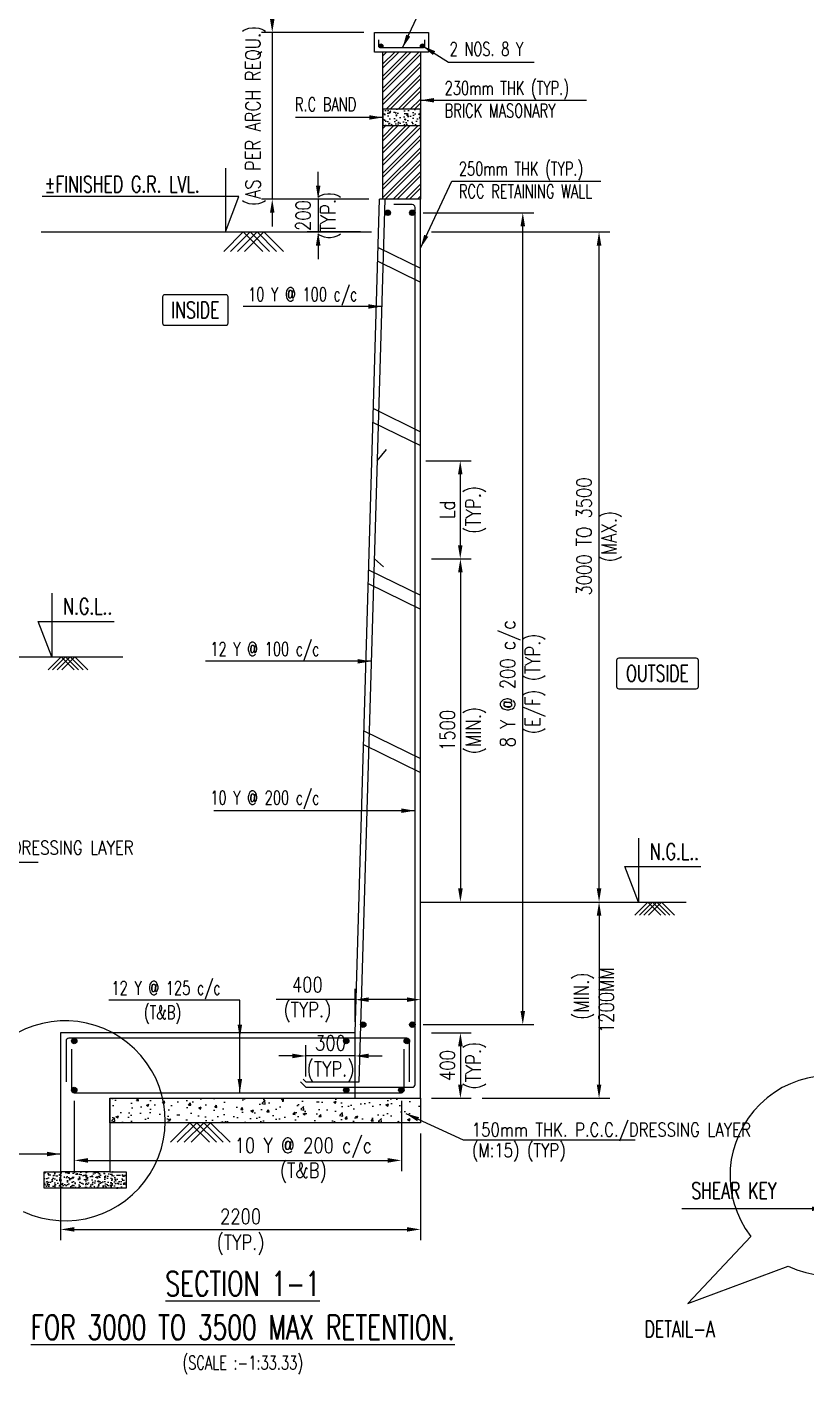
# Model space of a CAD drawing. Extents: x 455722 to 1142355, y -625363 to -272741.
# Drawn here: x 682784 to 697074, y -318420 to -293697 of the extents above; entities that cross this region are included whole.
import ezdxf
from ezdxf.enums import TextEntityAlignment as Align
from ezdxf.lldxf.tags import DXFTag

# ---------------------------------------------------------------- set-up
doc = ezdxf.new("R2010")
doc.units = 0
doc.header["$LTSCALE"] = 500
doc.header["$MEASUREMENT"] = 0
doc.layers.get('DEFPOINTS').update_dxf_attribs({"color": 4})
for name, color, linetype in [('NO. BEAM', 3, 'Continuous'), ('PCC', 7, 'Continuous'), ('S- PILE CAP', 4, 'Continuous'), ('S-COLUMN', 1, 'Continuous'), ('S-CONCRET LINE', 4, 'Continuous'), ('S-DIM-1', 5, 'Continuous'), ('S-FOOTING', 4, 'Continuous'), ('S-HATCH', 253, 'Continuous'), ('S-LEVEL SECTION', 3, 'Continuous'), ('S-PCC', 9, 'Continuous'), ('S-REINFORCEMENT', 6, 'Continuous'), ('S-RETAINING WALL', 6, 'Continuous'), ('S-TEXT', 2, 'Continuous'), ('S-TEXT-1', 4, 'Continuous'), ('S-TITIL', 6, 'Continuous'), ('TITLE', 4, 'Continuous')]:
    doc.layers.add(name, color=color, linetype=linetype)
doc.layers.add('RIDE-PROFILE', color=8, linetype='Continuous', lineweight=25)
doc.styles.add('ROMANS', font='r.shx', dxfattribs={"width": 0.8, "height": 275, "bigfont": 'bigfont.shx'})
tags = doc.linetypes.add('HIDDEN', pattern=[0.375, 0.25, -0.125]).pattern_tags.tags
tags[6:7] = [DXFTag(74, 4), DXFTag(75, 0), DXFTag(340, '0'), DXFTag(46, 1.0), DXFTag(50, 0.0), DXFTag(44, 0.0), DXFTag(45, 0.0)]
tags[4:5] = [DXFTag(74, 4), DXFTag(75, 0), DXFTag(340, '0'), DXFTag(46, 1.0), DXFTag(50, 0.0), DXFTag(44, 0.0), DXFTag(45, 0.0)]
doc.dimstyles.new('dim100', dxfattribs={"dimtxt": 250, "dimasz": 250, "dimexe": 200, "dimexo": 200, "dimgap": 100, "dimtad": 1, "dimdec": 0, "dimzin": 0, "dimdsep": 46, "dimtxsty": 'ROMANS', "dimcen": 0, "dimclrd": 5, "dimclre": 5, "dimclrt": 4, "dimadec": 0, "dimazin": 0, "dimtfac": 1, "dimtdec": 0, "dimtix": 1, "dimtofl": 0, "dimtmove": 2, "dimatfit": 3, "dimfxl": 0, "dimtolj": 1, "dimtzin": 0, "dimlwd": -1, "dimlwe": -1, "dimarcsym": 0})
doc.dimstyles.new('dim33.33', dxfattribs={"dimtxt": 250, "dimasz": 250, "dimexe": 200, "dimexo": 200, "dimgap": 100, "dimtad": 1, "dimdec": 0, "dimlfac": 0.333331, "dimzin": 0, "dimdsep": 46, "dimtxsty": 'ROMANS', "dimcen": 0, "dimclrd": 5, "dimclre": 5, "dimclrt": 4, "dimadec": 0, "dimazin": 0, "dimtfac": 1, "dimtdec": 0, "dimtix": 1, "dimtofl": 0, "dimtmove": 2, "dimatfit": 3, "dimfxl": 0, "dimtolj": 1, "dimtzin": 0, "dimlwd": -1, "dimlwe": -1, "dimarcsym": 0})

# ---------------------------------------------------------------- blocks, each defined once
blk = doc.blocks.new('*D266')
at = {"layer": 'DEFPOINTS', "color": 0, "transparency": 16777216}
for p in [(689852, -297108, 0), (691878, -297108), (689852, -312008, 0)]:
    blk.add_point(p, dxfattribs=at)
at = {"layer": 'S-DIM-1', "color": 5, "transparency": 16777216}
for p, q in [((690052, -297108), (692078, -297108)), ((690052, -312008), (692078, -312008))]:
    blk.add_line(p, q, dxfattribs=at)
at = {"layer": 'S-DIM-1', "color": 5, "lineweight": -3, "transparency": 16777216}
blk.add_line((691878, -311758), (691878, -297358), dxfattribs=at)
at = {"layer": 'S-DIM-1', "color": 5, "transparency": 16777216}
for points in [[(691836, -297358), (691920, -297358), (691878, -297108)], [(691836, -311758), (691920, -311758), (691878, -312008)]]:
    blk.add_solid(points, dxfattribs=at)
at = {"layer": 'S-DIM-1', "color": 4, "transparency": 16777216, "insert": (691878, -305752), "char_height": 275, "attachment_point": 5, "rotation": 90, "style": 'ROMANS'}
blk.add_mtext('\\A1;8 Y @ 200 c/c\\P(E/F) (TYP.)', dxfattribs=at)
blk = doc.blocks.new('*D267')
at = {"layer": 'DEFPOINTS', "color": 0, "transparency": 16777216}
for p in [(690002, -312158), (690002, -313358), (690734, -313358)]:
    blk.add_point(p, dxfattribs=at)
at = {"layer": 'S-DIM-1', "color": 5, "transparency": 16777216}
for p, q in [((690202, -312158), (690934, -312158)), ((690202, -313358), (690934, -313358))]:
    blk.add_line(p, q, dxfattribs=at)
at = {"layer": 'S-DIM-1', "color": 5, "lineweight": -3, "transparency": 16777216}
blk.add_line((690734, -312408), (690734, -313108), dxfattribs=at)
at = {"layer": 'S-DIM-1', "color": 5, "transparency": 16777216}
for points in [[(690692, -312408), (690776, -312408), (690734, -312158)], [(690692, -313108), (690776, -313108), (690734, -313358)]]:
    blk.add_solid(points, dxfattribs=at)
at = {"layer": 'S-DIM-1', "color": 4, "transparency": 16777216, "char_height": 275, "rotation": 90, "style": 'ROMANS'}
for s, insert, attachment_point in [('\\A1;400', (690634, -312758), 8), ('\\A1;(TYP.)', (690834, -312758), 2)]:
    blk.add_mtext(s, dxfattribs=dict(at, insert=insert, attachment_point=attachment_point))
blk = doc.blocks.new('*D268')
at = {"layer": 'DEFPOINTS', "color": 0, "transparency": 16777216}
for p in [(683652, -313208, -19), (689652, -313208, -19), (689652, -314499)]:
    blk.add_point(p, dxfattribs=at)
at = {"layer": 'S-DIM-1', "color": 5, "transparency": 16777216}
for p, q in [((683652, -313408), (683652, -314699)), ((689652, -313408), (689652, -314699)), ((683902, -314499), (689402, -314499))]:
    blk.add_line(p, q, dxfattribs=at)
for points in [[(683902, -314457), (683902, -314541), (683652, -314499)], [(689402, -314457), (689402, -314541), (689652, -314499)]]:
    blk.add_solid(points, dxfattribs=at)
at = {"layer": 'S-DIM-1', "color": 4, "transparency": 16777216, "insert": (687852, -314499), "char_height": 275, "attachment_point": 5, "style": 'ROMANS'}
blk.add_mtext('\\A1;10 Y @ 200 c/c\\P(T&B)', dxfattribs=at)
blk = doc.blocks.new('*D269')
at = {"layer": 'DEFPOINTS', "color": 0, "transparency": 16777216}
for p in [(683402, -313808, -19), (690002, -313808, -19), (690002, -315766)]:
    blk.add_point(p, dxfattribs=at)
at = {"layer": 'S-DIM-1', "color": 5, "transparency": 16777216}
for p, q in [((683402, -314008), (683402, -315966)), ((690002, -314008), (690002, -315966)), ((683652, -315766), (689752, -315766))]:
    blk.add_line(p, q, dxfattribs=at)
for points in [[(683652, -315724), (683652, -315807), (683402, -315766)], [(689752, -315724), (689752, -315807), (690002, -315766)]]:
    blk.add_solid(points, dxfattribs=at)
at = {"layer": 'S-DIM-1', "color": 4, "transparency": 16777216, "char_height": 275, "style": 'ROMANS'}
for s, insert, attachment_point in [('\\A1;2200', (686702, -315666), 8), ('\\A1;(TYP.)', (686702, -315866), 2)]:
    blk.add_mtext(s, dxfattribs=dict(at, insert=insert, attachment_point=attachment_point))
blk = doc.blocks.new('*D270')
at = {"layer": 'DEFPOINTS', "color": 0, "transparency": 16777216}
for p in [(690002, -297458, 0), (693277, -297458), (691781, -309758, 0)]:
    blk.add_point(p, dxfattribs=at)
at = {"layer": 'S-DIM-1', "color": 5, "transparency": 16777216}
for p, q in [((690202, -297458), (693477, -297458)), ((691981, -309758), (693477, -309758))]:
    blk.add_line(p, q, dxfattribs=at)
at = {"layer": 'S-DIM-1', "color": 5, "lineweight": -3, "transparency": 16777216}
blk.add_line((693277, -309508), (693277, -297708), dxfattribs=at)
at = {"layer": 'S-DIM-1', "color": 5, "transparency": 16777216}
for points in [[(693235, -297708), (693319, -297708), (693277, -297458)], [(693235, -309508), (693319, -309508), (693277, -309758)]]:
    blk.add_solid(points, dxfattribs=at)
at = {"layer": 'S-DIM-1', "color": 4, "transparency": 16777216, "insert": (693277, -303048), "char_height": 275, "attachment_point": 5, "rotation": 90, "style": 'ROMANS'}
blk.add_mtext('\\A1;{3000 TO 3500\\P(MAX.)}', dxfattribs=at)
blk = doc.blocks.new('*D271')
at = {"layer": 'DEFPOINTS', "color": 0, "transparency": 16777216}
for p in [(689252, -296858, -1), (688125, -297458), (689102, -297458, -1)]:
    blk.add_point(p, dxfattribs=at)
at = {"layer": 'S-DIM-1', "color": 5, "lineweight": -3, "transparency": 16777216}
for p, q in [((688125, -296608), (688125, -296358)), ((688125, -296858), (688125, -297458)), ((688125, -297708), (688125, -297958))]:
    blk.add_line(p, q, dxfattribs=at)
at = {"layer": 'S-DIM-1', "color": 5, "transparency": 16777216}
for p, q in [((689052, -296858), (687925, -296858)), ((688902, -297458), (687925, -297458))]:
    blk.add_line(p, q, dxfattribs=at)
for points in [[(688084, -296608), (688167, -296608), (688125, -296858)], [(688084, -297708), (688167, -297708), (688125, -297458)]]:
    blk.add_solid(points, dxfattribs=at)
at = {"layer": 'S-DIM-1', "color": 4, "transparency": 16777216, "insert": (688125, -297158), "char_height": 275, "attachment_point": 5, "rotation": 90, "style": 'ROMANS'}
blk.add_mtext('\\A1;200\\P(TYP.)', dxfattribs=at)
blk = doc.blocks.new('*D272')
at = {"layer": 'DEFPOINTS', "color": 0, "transparency": 16777216}
for p in [(689162, -293798), (687283, -296858), (689192, -296858)]:
    blk.add_point(p, dxfattribs=at)
at = {"layer": 'S-DIM-1', "color": 5, "lineweight": -3, "transparency": 16777216}
for p, q in [((687283, -293548), (687283, -293298)), ((687283, -293798), (687283, -296858)), ((687283, -297108), (687283, -297358))]:
    blk.add_line(p, q, dxfattribs=at)
at = {"layer": 'S-DIM-1', "color": 5, "transparency": 16777216}
for p, q in [((688962, -293798), (687083, -293798)), ((688992, -296858), (687083, -296858))]:
    blk.add_line(p, q, dxfattribs=at)
for points in [[(687241, -293548), (687325, -293548), (687283, -293798)], [(687241, -297108), (687325, -297108), (687283, -296858)]]:
    blk.add_solid(points, dxfattribs=at)
at = {"layer": 'S-DIM-1', "color": 4, "transparency": 16777216, "insert": (686973, -295328), "char_height": 275, "attachment_point": 5, "rotation": 90, "style": 'ROMANS'}
blk.add_mtext('\\A1;(AS PER ARCH REQU.)', dxfattribs=at)
blk = doc.blocks.new('*D273')
at = {"layer": 'DEFPOINTS', "color": 0, "transparency": 16777216}
for p in [(689902, -301658), (690002, -303458), (690731, -303458)]:
    blk.add_point(p, dxfattribs=at)
at = {"layer": 'S-DIM-1', "color": 5, "transparency": 16777216}
for p, q in [((690102, -301658), (690931, -301658)), ((690202, -303458), (690931, -303458))]:
    blk.add_line(p, q, dxfattribs=at)
at = {"layer": 'S-DIM-1', "color": 5, "lineweight": -3, "transparency": 16777216}
blk.add_line((690731, -301908), (690731, -303208), dxfattribs=at)
at = {"layer": 'S-DIM-1', "color": 5, "transparency": 16777216}
for points in [[(690690, -301908), (690773, -301908), (690731, -301658)], [(690690, -303208), (690773, -303208), (690731, -303458)]]:
    blk.add_solid(points, dxfattribs=at)
at = {"layer": 'S-DIM-1', "color": 4, "transparency": 16777216, "char_height": 275, "rotation": 90, "style": 'ROMANS'}
for s, insert, attachment_point in [('\\A1;(TYP.)', (690831, -302558), 2), ('\\A1;Ld', (690631, -302558), 8)]:
    blk.add_mtext(s, dxfattribs=dict(at, insert=insert, attachment_point=attachment_point))
blk = doc.blocks.new('*D274')
at = {"layer": 'DEFPOINTS', "color": 0, "transparency": 16777216}
for p in [(690002, -303458, 0), (690002, -309758), (690734, -309758)]:
    blk.add_point(p, dxfattribs=at)
at = {"layer": 'S-DIM-1', "color": 5, "transparency": 16777216}
for p, q in [((690202, -303458), (690934, -303458)), ((690202, -309758), (690934, -309758))]:
    blk.add_line(p, q, dxfattribs=at)
at = {"layer": 'S-DIM-1', "color": 5, "lineweight": -3, "transparency": 16777216}
blk.add_line((690734, -303708), (690734, -309508), dxfattribs=at)
at = {"layer": 'S-DIM-1', "color": 5, "transparency": 16777216}
for points in [[(690692, -303708), (690776, -303708), (690734, -303458)], [(690692, -309508), (690776, -309508), (690734, -309758)]]:
    blk.add_solid(points, dxfattribs=at)
at = {"layer": 'S-DIM-1', "color": 4, "transparency": 16777216, "char_height": 275, "rotation": 90, "style": 'ROMANS'}
for s, insert, attachment_point in [('\\A1;{1500', (690634, -306608), 8), ('\\A1;(MIN.)}', (690834, -306608), 2)]:
    blk.add_mtext(s, dxfattribs=dict(at, insert=insert, attachment_point=attachment_point))
blk = doc.blocks.new('*D275')
at = {"layer": 'DEFPOINTS', "color": 0, "transparency": 16777216}
for p in [(692438, -309758), (690934, -313358, 0), (693277, -313358)]:
    blk.add_point(p, dxfattribs=at)
at = {"layer": 'S-DIM-1', "color": 5, "transparency": 16777216}
for p, q in [((692638, -309758), (693477, -309758)), ((691134, -313358), (693477, -313358))]:
    blk.add_line(p, q, dxfattribs=at)
at = {"layer": 'S-DIM-1', "color": 5, "lineweight": -3, "transparency": 16777216}
blk.add_line((693277, -310008), (693277, -313108), dxfattribs=at)
at = {"layer": 'S-DIM-1', "color": 5, "transparency": 16777216}
for points in [[(693235, -310008), (693319, -310008), (693277, -309758)], [(693235, -313108), (693319, -313108), (693277, -313358)]]:
    blk.add_solid(points, dxfattribs=at)
at = {"layer": 'S-DIM-1', "color": 4, "transparency": 16777216, "insert": (693182, -311558), "char_height": 275, "attachment_point": 5, "rotation": 90, "style": 'ROMANS'}
blk.add_mtext('\\A1; (MIN.)\\P1200MM ', dxfattribs=at)
blk = doc.blocks.new('*D363')
at = {"layer": 'DEFPOINTS', "color": 0, "transparency": 16777216}
for p in [(688802, -311549), (688802, -312158), (690002, -312084)]:
    blk.add_point(p, dxfattribs=at)
at = {"layer": 'S-DIM-1', "color": 5, "transparency": 16777216}
for p, q in [((688802, -311958), (688802, -311349)), ((690002, -311884), (690002, -311349))]:
    blk.add_line(p, q, dxfattribs=at)
at = {"layer": 'S-DIM-1', "color": 5, "lineweight": -3, "transparency": 16777216}
for p, q in [((688802, -311549), (687355, -311549)), ((689752, -311549), (689052, -311549))]:
    blk.add_line(p, q, dxfattribs=at)
at = {"layer": 'S-DIM-1', "color": 5, "transparency": 16777216}
for points in [[(689052, -311507), (689052, -311590), (688802, -311549)], [(689752, -311507), (689752, -311590), (690002, -311549)]]:
    blk.add_solid(points, dxfattribs=at)
at = {"layer": 'S-DIM-1', "color": 4, "transparency": 16777216, "insert": (687927, -311549), "char_height": 275, "attachment_point": 5, "style": 'ROMANS'}
blk.add_mtext('\\A1;400\\P(TYP.)', dxfattribs=at)
blk = doc.blocks.new('*D365')
at = {"layer": 'DEFPOINTS', "color": 0, "transparency": 16777216}
for p in [(687902, -312582), (687902, -313158), (688802, -313031)]:
    blk.add_point(p, dxfattribs=at)
at = {"layer": 'S-DIM-1', "color": 5, "transparency": 16777216}
for p, q in [((687902, -312958), (687902, -312382)), ((688802, -312831), (688802, -312382))]:
    blk.add_line(p, q, dxfattribs=at)
at = {"layer": 'S-DIM-1', "color": 5, "lineweight": -3, "transparency": 16777216}
for p, q in [((687652, -312582), (687402, -312582)), ((688802, -312582), (687902, -312582)), ((689052, -312582), (689302, -312582))]:
    blk.add_line(p, q, dxfattribs=at)
at = {"layer": 'S-DIM-1', "color": 5, "transparency": 16777216}
for points in [[(687652, -312540), (687652, -312624), (687902, -312582)], [(689052, -312540), (689052, -312624), (688802, -312582)]]:
    blk.add_solid(points, dxfattribs=at)
at = {"layer": 'S-DIM-1', "color": 4, "transparency": 16777216, "char_height": 275, "style": 'ROMANS'}
for s, insert, attachment_point in [('\\A1;300', (688352, -312482), 8), ('\\A1;(TYP.)', (688352, -312682), 2)]:
    blk.add_mtext(s, dxfattribs=dict(at, insert=insert, attachment_point=attachment_point))

msp = doc.modelspace()

# ---------------------------------------------------------------- hatches: boundary and pattern name
at = {"layer": 'PCC'}
h = msp.add_hatch(dxfattribs=at)
h.set_pattern_fill('AR-CONC', color=8, scale=22.5, angle=180, style=0)
h.set_pattern_definition([(130, (1008486.01, -394665.21), (-161.38354, -14.11923), [16.875, -185.625]), (185, (1008486.01, -394665.21), (31.21905, 169.24323), [13.5, -148.5]), (79.5486, (1008472.56, -394666.39), (-130.16461, 155.1239), [14.34154, -157.756975]), (133.8158, (1008486, -394620.2), (-240.12924, -37.24178), [25.3125, -278.4375]), (83.3644, (1008466, -394623.31), (-210.29911, 219.17652), [21.51231, -236.63542]), (188.8158, (1008486, -394620.2), (-210.29894, 219.17669), [20.25, -222.75]), (159, (1008463.51, -394631.46), (-134.304087, -90.58925), [16.875, -185.625]), (214, (1008463.51, -394631.46), (-54.74595, 163.15876), [13.5, -148.5]), (108.5486, (1008452.32, -394639.01), (-189.05009, 72.56936), [14.34154, -157.756975]), (142.5, (1008486.01, -394665.21), (-2.735967, 74.901117), [0, -146.7, 0, -150.75, 0, -149.0625]), (172.5, (1008486.01, -394665.21), (-59.190646, 88.742635), [0, -85.95, 0, -143.325, 0, -56.8125]), (212.5, (1008536.184, -394665.21), (-120.110048, -5.074846), [0, -56.25, 0, -175.5, 0, -232.875]), (222.5, (1008558.68, -394665.21), (-131.216888, 22.52362), [0, -73.125, 0, -116.55, 0, -165.375])])
h.paths.add_polyline_path([(684301.522, -314707.68), (684601.522, -314707.68), (684601.522, -315007.68), (683401.522, -315007.68), (683101.522, -315007.68), (683101.522, -314707.68), (683401.522, -314707.68)])
at = {"layer": 'S-HATCH'}
h = msp.add_hatch(dxfattribs=at)
h.set_pattern_fill('ANSI32', color=256, scale=420, style=0)
h.set_pattern_definition([(45, (-8001885.77, 103945.94), (-111.369318, 111.369318), []), (45, (-8001811.52, 103945.94), (-111.369318, 111.369318), [])])
h.paths.add_polyline_path([(689311.522, -295207.68), (690001.522, -295207.68), (690001.522, -294157.68), (689311.522, -294157.68)])
h.paths.add_polyline_path([(690001.522, -295507.68), (689311.522, -295507.68), (689311.522, -296857.68), (690001.522, -296857.68)])
at = {"layer": 'S-PCC', "linetype": 'ByBlock'}
h = msp.add_hatch(dxfattribs=at)
h.set_pattern_fill('AR-CONC,_O', color=256, scale=30)
h.set_pattern_definition([(50, (-17634089.94, 1114632.25), (215.1780548, -18.8256405), [22.5, -247.5]), (355, (-17634089.94, 1114632.25), (-41.6254, 225.65764), [18, -198]), (100.4514445, (-17634072, 1114630.68), (173.552654, 206.8319973), [19.1220576, -210.3426336]), (46.1842, (-17634089.94, 1114692.25), (320.1723992, -49.6557842), [33.75, -371.25]), (96.6356355, (-17634063.26, 1114688.1), (280.3985837, 292.23558), [28.6831026, -315.514128]), (351.184164, (-17634089.94, 1114692.25), (280.3985835, 292.23558), [27, -297.0000003]), (21, (-17634059.94, 1114677.25), (179.0721156, -120.7856672), [22.5, -247.5]), (326, (-17634059.94, 1114677.25), (72.9945996, 217.5450135), [18, -198]), (71.4514447, (-17634045.01, 1114667.19), (252.066713, 96.7593458), [19.122057, -210.3426336]), (37.5, (-17634089.94, 1114632.25), (3.6479566, 99.86815615), [0, -195.6, 0, -201, 0, -198.75]), (7.5, (-17634089.94, 1114632.25), (78.92086123, 118.32351356), [0, -114.6, 0, -191.1, 0, -75.75]), (327.5, (-17634156.84, 1114632.25), (160.14673085, -6.76646152), [0, -75, 0, -234, 0, -310.5]), (317.5, (-17634186.84, 1114632.25), (174.9558508, 30.0314947), [0, -97.5, 0, -155.4, 0, -220.5])])
h.paths.add_polyline_path([(690001.522, -295207.68), (689311.522, -295207.68), (689311.522, -295507.68), (690001.522, -295507.68)])
h = msp.add_hatch(dxfattribs=at)
h.set_pattern_fill('AR-CONC,_O', color=256, scale=66.666667)
h.set_pattern_definition([(50, (-16412205.9, 97969.54), (478.173455, -41.834757), [50, -550]), (355, (-16412205.9, 97969.54), (-92.500889, 501.461422), [40, -440]), (100.4514445, (-16412166.06, 97966.05), (385.672564, 459.626661), [42.493461, -467.428075]), (46.1842, (-16412205.9, 98102.9), (711.49422, -110.346187), [75, -825]), (96.6356355, (-16412146.6, 98093.7), (623.107964, 649.4124), [63.740228, -701.142507]), (351.184164, (-16412205.9, 98102.9), (623.107963, 649.4124), [60, -660]), (21, (-16412139.24, 98069.54), (397.938035, -268.412594), [50, -550]), (326, (-16412139.24, 98069.54), (162.210221, 483.433363), [40, -440]), (71.4514447, (-16412106.1, 98047.17), (560.148251, 215.020769), [42.49346, -467.428075]), (37.5, (-16412205.9, 97969.54), (8.1065702, 221.9292359), [0, -434.6666667, 0, -446.6666667, 0, -441.6666667]), (7.5, (-16412205.9, 97969.54), (175.3796916, 262.9411413), [0, -254.6666667, 0, -424.6666667, 0, -168.3333333]), (327.5, (-16412354.57, 97969.54), (355.8816241, -15.0365812), [0, -166.6666667, 0, -520, 0, -690]), (317.5, (-16412421.24, 97969.54), (388.7907796, 66.736655), [0, -216.6666667, 0, -345.3333333, 0, -490])])
h.paths.add_polyline_path([(684301.522, -313807.68), (684301.522, -313357.68), (690001.522, -313357.68), (690001.522, -313807.68)])

# ---------------------------------------------------------------- linework, layer by layer
at = {"color": 1}
for p, q in [((679057.088, -305257.68, -8.324), (684542.372, -305257.68, -8.324)), ((690001.522, -309757.68, -8.324), (694875.1, -309757.68, -8.324))]:
    msp.add_line(p, q, dxfattribs=at)
at = {"layer": 'NO. BEAM', "color": 7}
for points, elevation in [([(686432.94, -298612.742), (685312.94, -298612.742, 0.414213562), (685272.94, -298652.742), (685272.94, -299132.742, 0.414213562), (685312.94, -299172.742), (686432.94, -299172.742, 0.414213562), (686472.94, -299132.742), (686472.94, -298652.742, 0.414213562)], -8.324), ([(695059.728, -305281.875), (693639.728, -305281.875, 0.414213562), (693599.728, -305321.875), (693599.728, -305801.875, 0.414213562), (693639.728, -305841.875), (695059.728, -305841.875, 0.414213562), (695099.728, -305801.875), (695099.728, -305321.875, 0.414213562)], 20.933)]:
    msp.add_lwpolyline(points, format="xyb", close=True, dxfattribs=dict(at, elevation=elevation))
at = {"layer": 'PCC', "color": 8, "elevation": -8.324}
msp.add_lwpolyline([(684301.522, -314707.68), (684601.522, -314707.68), (684601.522, -315007.68), (683401.522, -315007.68), (683101.522, -315007.68), (683101.522, -314707.68), (683401.522, -314707.68)], dxfattribs=at)
at = {"layer": 'RIDE-PROFILE', "color": 2, "linetype": 'HIDDEN', "ltscale": 1000}
for p, q in [((689225.427, -297744.899, -9.124), (690001.522, -298125.023, -9.124)), ((689218.036, -297996.178, -9.124), (690001.522, -298379.922, -9.124)), ((689138.445, -300702.296, -9.124), (690001.522, -301125.023, -9.124)), ((689131.054, -300953.575, -9.124), (690001.522, -301379.922, -9.124)), ((689051.462, -303659.692, -9.124), (690001.522, -304125.023, -9.124)), ((689044.072, -303910.972, -9.124), (690001.522, -304379.922, -9.124)), ((688964.48, -306617.089, -11.524), (690001.522, -307125.023, -11.524)), ((688957.089, -306868.369, -11.524), (690001.522, -307379.922, -11.524))]:
    msp.add_line(p, q, dxfattribs=at)
at = {"layer": 'S- PILE CAP', "color": 8, "linetype": 'HIDDEN', "ltscale": 1500}
msp.add_line((688801.522, -313357.68, -8.324), (688801.522, -312157.68, -8.324), dxfattribs=at)
at = {"layer": 'S-COLUMN', "color": 4, "elevation": -8.324}
for points in [[(689311.522, -296857.68), (689311.522, -294157.68)], [(690001.522, -294157.68), (690001.522, -296857.68)]]:
    msp.add_lwpolyline(points, dxfattribs=at)
at = {"layer": 'S-CONCRET LINE', "elevation": -8.324}
msp.add_lwpolyline([(689161.522, -294157.68), (689161.522, -293797.68), (690151.522, -293797.68), (690151.522, -294157.68)], close=True, dxfattribs=at)
at = {"layer": 'S-FOOTING'}
for p, q in [((683401.522, -313357.68, -8.324), (683401.522, -314707.68, -8.324)), ((684301.522, -313357.68, -8.324), (684301.522, -314707.68, -8.324)), ((684301.522, -314707.68, -8.324), (683401.522, -314707.68, -8.324))]:
    msp.add_line(p, q, dxfattribs=at)
at = {"layer": 'S-FOOTING', "elevation": -8.324}
for points in [[(688801.522, -312157.68), (683401.522, -312157.68), (683401.522, -313357.68)], [(684301.522, -313357.68), (690001.522, -313357.68)]]:
    msp.add_lwpolyline(points, dxfattribs=at)
at = {"layer": 'S-LEVEL SECTION'}
msp.add_line((683042.349, -297457.68, -8.324), (689101.522, -297457.68, -8.324), dxfattribs=at)
at = {"layer": 'S-LEVEL SECTION', "elevation": -8.324}
for points in [[(686422.869, -296287.28), (686422.869, -297457.68), (686672.869, -296807.68), (683062.24, -296807.68)], [(683240.368, -304087.28), (683240.368, -305257.68), (682990.368, -304607.68), (684384.099, -304607.68)], [(694001.951, -308587.28), (694001.951, -309757.68), (693751.951, -309107.68), (695145.682, -309107.68)]]:
    msp.add_lwpolyline(points, dxfattribs=at)
at = {"layer": 'S-PCC', "elevation": -8.324}
for points in [[(690001.522, -295207.68), (689311.522, -295207.68), (689311.522, -295507.68), (690001.522, -295507.68)], [(684301.522, -313807.68), (684301.522, -313357.68), (690001.522, -313357.68), (690001.522, -313807.68)]]:
    msp.add_lwpolyline(points, close=True, dxfattribs=at)
for points in [[(686392.596, -297815.652), (686750.569, -297457.68), (687108.542, -297815.652)], [(686519.159, -297815.652), (686877.132, -297457.68), (687235.105, -297815.652)], [(686645.721, -297815.652), (687003.694, -297457.68), (687361.667, -297815.652)], [(686772.284, -297815.652), (687130.257, -297457.68), (687488.23, -297815.652)], [(683647.877, -305496.328), (683409.228, -305257.68), (683170.58, -305496.328)], [(683732.252, -305496.328), (683493.603, -305257.68), (683254.955, -305496.328)], [(683816.627, -305496.328), (683577.978, -305257.68), (683339.33, -305496.328)], [(683901.002, -305496.328), (683662.353, -305257.68), (683423.705, -305496.328)], [(694409.459, -309996.328), (694170.811, -309757.68), (693932.162, -309996.328)], [(694493.834, -309996.328), (694255.186, -309757.68), (694016.537, -309996.328)], [(694578.209, -309996.328), (694339.561, -309757.68), (694100.912, -309996.328)], [(694662.584, -309996.328), (694423.936, -309757.68), (694185.287, -309996.328)], [(686131.232, -314165.652), (685773.26, -313807.68), (685415.287, -314165.652)], [(686257.795, -314165.652), (685899.822, -313807.68), (685541.849, -314165.652)], [(686384.357, -314165.652), (686026.385, -313807.68), (685668.412, -314165.652)], [(686510.92, -314165.652), (686152.947, -313807.68), (685794.974, -314165.652)]]:
    msp.add_lwpolyline(points, dxfattribs=at)
at = {"layer": 'S-REINFORCEMENT', "color": 5, "elevation": -8.324}
msp.add_lwpolyline([(690076.522, -293932.68), (690076.522, -294045.18, -0.414213562), (690039.022, -294082.68), (689274.022, -294082.68, -0.414213562), (689236.522, -294045.18), (689236.522, -293932.68)], format="xyb", dxfattribs=at)
at = {"layer": 'S-REINFORCEMENT', "color": 5, "const_width": 37.5, "elevation": -8.324}
for points in [[(689255.272, -294045.18, 1), (689292.772, -294045.18, 1)], [(690057.772, -294045.18, -1), (690020.272, -294045.18, -1)]]:
    msp.add_lwpolyline(points, format="xyb", close=True, dxfattribs=at)
at = {"layer": 'S-REINFORCEMENT', "color": 5, "ltscale": 10, "elevation": -8.324}
for points in [[(688875.094, -313057.68), (689351.478, -296860.62)], [(689210.388, -301657.68), (689379.705, -301451.148)], [(689157.447, -303457.68), (689323.536, -303602.945)], [(687851.522, -313007.68), (687901.522, -313057.68), (688875.094, -313057.68)]]:
    msp.add_lwpolyline(points, dxfattribs=at)
for points in [[(687801.522, -313057.68), (687901.522, -313157.68), (689851.522, -313157.68, 0.414213562), (689901.522, -313107.68), (689901.522, -297007.68, 0.414213562), (689851.522, -296957.68), (689511.522, -296957.68)], [(689801.522, -313057.68), (689801.522, -312307.68, 0.414213562), (689751.522, -312257.68), (683551.522, -312257.68, 0.414213562), (683501.522, -312307.68), (683501.522, -313057.68)], [(683601.522, -312457.68), (683601.522, -313207.68, 0.414213562), (683651.521, -313257.68), (689651.522, -313257.68, 0.414213562), (689701.522, -313207.68), (689701.522, -312457.68)]]:
    msp.add_lwpolyline(points, format="xyb", dxfattribs=at)
at = {"layer": 'S-REINFORCEMENT', "color": 5, "ltscale": 10, "const_width": 50, "elevation": -8.324}
for points in [[(689376.522, -297107.68, 1), (689426.522, -297107.68, 1)], [(689826.522, -297107.68, 1), (689876.522, -297107.68, 1)], [(688926.522, -312007.678, 1), (688976.522, -312007.678, 1)], [(689826.522, -312007.678, 1), (689876.522, -312007.678, 1)], [(683676.521, -312307.68, 1), (683626.521, -312307.68, 1)], [(688664.672, -312307.68, 1), (688614.672, -312307.68, 1)], [(689726.522, -312307.68, -1), (689776.522, -312307.68, -1)], [(683676.521, -313207.68, -1), (683626.521, -313207.68, -1)], [(688664.672, -313207.68, -1), (688614.672, -313207.68, -1)], [(689676.522, -313207.68, -1), (689626.522, -313207.68, -1)]]:
    msp.add_lwpolyline(points, format="xyb", close=True, dxfattribs=at)
at = {"layer": 'S-REINFORCEMENT', "color": 5}
for centre in [(689274.022, -294045.18, -8.324), (690039.022, -294045.18, -8.324)]:
    msp.add_circle(centre, 37.5, dxfattribs=at)
at = {"layer": 'S-REINFORCEMENT', "color": 5, "ltscale": 10}
for centre in [(689401.522, -297107.68, -8.324), (689851.522, -297107.68, -8.324), (688951.522, -312007.678, -8.324), (689851.522, -312007.678, -8.324), (683651.521, -312307.68, -8.324), (688639.672, -312307.68, -8.324), (689751.522, -312307.68, -8.324), (683651.521, -313207.68, -8.324), (688639.672, -313207.68, -8.324), (689651.522, -313207.68, -8.324)]:
    msp.add_circle(centre, 50, dxfattribs=at)
at = {"layer": 'S-RETAINING WALL', "color": 4}
msp.add_line((690001.522, -296857.68, -8.324), (689251.522, -296857.68, -8.324), dxfattribs=at)
at = {"layer": 'S-RETAINING WALL', "color": 4, "elevation": -8.324}
for points in [[(688801.522, -312157.68), (689251.522, -296857.68)], [(690001.522, -313357.68), (690001.522, -296857.68)]]:
    msp.add_lwpolyline(points, dxfattribs=at)
at = {"layer": 'S-TEXT', "color": 2, "ltscale": 11, "elevation": -8.324}
msp.add_lwpolyline([(696058.163, -315893.306), (694907.509, -317122.813), (696745.931, -316443.242)], dxfattribs=at)
at = {"layer": 'S-TEXT', "color": 2, "ltscale": 11}
for centre in [(683483.673, -313772.124, -8.324), (697514.639, -314776.828, -8.324)]:
    msp.add_arc(centre, 1835.17, 245.2363728, 217.472373, dxfattribs=at)

# ---------------------------------------------------------------- texts
at = {"layer": 'S-LEVEL SECTION', "style": 'ROMANS', "width": 0.7}
for s, p in [('%%PFINISHED G.R. LVL.', (683109.003, -296582.68, -8.324)), ('N.G.L..', (683449.835, -304330.126, 20.933)), ('N.G.L..', (694211.417, -308830.126, 20.933))]:
    msp.add_text(s, height=300, dxfattribs=at).set_placement(p, align=Align.MIDDLE_LEFT)
at = {"layer": 'S-TEXT', "color": 2, "ltscale": 11, "style": 'ROMANS', "width": 0.7}
msp.add_text('DETAIL-A', height=300, dxfattribs=at).set_placement((694757.137, -317746.216, -110.28), align=Align.CENTER)
at = {"layer": 'S-TEXT', "style": 'ROMANS', "width": 0.7}
msp.add_text('(SCALE :-1:33.33)', height=250, dxfattribs=at).set_placement((686741.266, -318212.081, 11.093), align=Align.MIDDLE_CENTER)
at = {"layer": 'S-TEXT-1', "style": 'ROMANS'}
for s, width, p in [('2 NOS. 8 Y', 0.7, (690536.856, -294102.809, -8.324)), ('230mm THK (TYP.)', 0.7, (690444.856, -294817.178, -8.324)), ('R.C BAND', 0.7, (687699.294, -295117.68, -8.324)), ('BRICK MASONARY', 0.7, (690444.856, -295231.463, -8.324)), ('250mm THK (TYP.)', 0.7, (690704.823, -296299.446, -8.324)), ('RCC RETAINING WALL', 0.7, (690704.823, -296713.731, -8.324)), ('10 Y @ 100 c/c', 0.7, (686839.562, -298601.998, -8.324)), ('12 Y @ 100 c/c', 0.7, (686146.299, -305113.214, -8.324)), ('10 Y @ 200 c/c', 0.7, (686146.299, -307843.787, -8.324)), ('150mm THK. P.C.C./DRESSING LAYER', 0.8, (679623.003, -308758.112, 181.263)), ('12 Y @ 125 c/c', 0.7, (684333.371, -311333.49, -8.324)), ('(T&B)', 0.7, (684928.53, -311783.49, -8.324)), ('150mm THK. P.C.C./DRESSING LAYER', 0.8, (690943.194, -313936.394, 181.263)), ('(M:15) (TYP)', 0.8, (690943.194, -314312.966, 181.263))]:
    msp.add_text(s, height=250, dxfattribs=dict(at, width=width)).set_placement(p, align=Align.MIDDLE_LEFT)
at = {"layer": 'S-TEXT-1', "style": 'ROMANS', "width": 0.7}
msp.add_text('SHEAR KEY', height=300, dxfattribs=at).set_placement((695752.792, -315204.461, -224.303), align=Align.CENTER)
at = {"layer": 'S-TITIL', "style": 'ROMANS', "width": 0.7}
for s, p in [('%%USECTION 1-1', (686741.266, -316762.081, 11.093)), ('%%UFOR 3000 TO 3500 MAX RETENTION.', (686741.266, -317562.081, 11.093))]:
    msp.add_text(s, height=450, dxfattribs=at).set_placement(p, align=Align.MIDDLE_CENTER)
at = {"layer": 'TITLE', "color": 2, "style": 'ROMANS', "width": 0.7}
for s, p in [('INSIDE', (685872.94, -298892.742, -8.324)), ('OUTSIDE', (694349.728, -305561.875, 20.933))]:
    msp.add_text(s, height=300, dxfattribs=at).set_placement(p, align=Align.MIDDLE_CENTER)

# ---------------------------------------------------------------- dimensions: what is measured, and where the dimension line sits
at = {"layer": 'S-DIM-1'}
for base, p1, p2, angle, text, override, picture, middle in [((687283.022, -296857.68, -8.324), (689161.522, -293797.68, -8.324), (689191.522, -296857.68, -8.324), 90, '(AS PER ARCH REQU.)', {"dimtofl": 1, "dimtmove": 0, "dimlwd": 65533}, '*D272', (686973.498, -295327.68, -8.324)), ((690731.2, -303457.68, -8.324), (689901.522, -301657.68, -8.324), (690001.522, -303457.68, -8.324), 90, 'Ld\\X(TYP.)', {"dimtxt": 250, "dimasz": 250, "dimtofl": 1, "dimtmove": 0, "dimlwd": 65533}, '*D273', (690731.2, -302557.68, -8.324)), ((690733.837, -309757.68, -8.324), (690001.522, -303457.68, -8.324), (690001.522, -309757.68, -8.324), 90, '{1500\\X(MIN.)}', {"dimtxt": 250, "dimasz": 250, "dimtxsty": 'ROMANS', "dimtofl": 1, "dimtmove": 0, "dimlwd": 65533}, '*D274', (690733.837, -306607.68, -8.324)), ((687901.522, -312582.024, -8.324), (688801.522, -313030.876, -8.324), (687901.522, -313157.68, -8.324), 180, '<>\\X(TYP.)', {"dimtxt": 250, "dimasz": 250, "dimtofl": 1, "dimtmove": 0, "dimlwd": 65533}, '*D365', (688351.522, -312582.024, -8.324)), ((690733.837, -313357.68, -8.324), (690001.522, -312157.68, -8.324), (690001.522, -313357.68, -8.324), 90, '<>\\X(TYP.)', {"dimtxt": 250, "dimasz": 250, "dimtofl": 1, "dimtmove": 0, "dimlwd": 65533}, '*D267', (690733.837, -312757.68, -8.324))]:
    dim = msp.add_linear_dim(base=base, p1=p1, p2=p2, angle=angle, text=text, dimstyle='dim33.33', override=override, dxfattribs=at)
    dim.commit()
    dim.dimension.update_dxf_attribs({"geometry": picture, "text_midpoint": middle})
for base, p1, p2, angle, text, override, picture, middle in [((688125.404, -297457.68, -7.071), (689251.522, -296857.68, -8.324), (689101.522, -297457.68, -8.324), 90, '<>\\X(TYP.)', {"dimtofl": 1, "dimtmove": 0, "dimlwd": 65533}, '*D271', (688125.404, -297157.68, -7.071)), ((691877.84, -297107.68, -8.324), (689851.522, -312007.678, -8.324), (689851.522, -297107.68, -8.324), 90, '8 Y @ 200 c/c\\X(E/F) (TYP.)', {"dimtxt": 250, "dimasz": 250, "dimtofl": 1, "dimtmove": 0, "dimlwd": 65533}, '*D266', (691877.84, -305751.747, -8.324)), ((693276.882, -297457.68, -8.324), (691780.76, -309757.68, -8.324), (690001.522, -297457.68, -8.324), 270, '{3000 TO 3500\\X(MAX.)}', {"dimtxt": 250, "dimasz": 250, "dimtxsty": 'ROMANS', "dimtofl": 1, "dimtmove": 0, "dimlwd": 65533}, '*D270', (693276.882, -303047.875, -8.324)), ((693276.882, -313357.68, -8.324), (692438.311, -309757.68, -8.324), (690933.837, -313357.68, -8.324), 90, ' (MIN.)\\P<>MM ', {"dimtxsty": 'ROMANS', "dimtofl": 1, "dimtmove": 1, "dimlwd": 65533}, '*D275', (693674.785, -311557.68, -8.324)), ((688801.522, -311548.749, -8.324), (690001.522, -312084.415, -8.324), (688801.522, -312157.68, -8.324), 180, '<>\\X(TYP.)', {"dimtxt": 250, "dimasz": 250, "dimtofl": 1, "dimtmove": 0, "dimlwd": 65533}, '*D363', (687926.522, -311548.749, -8.324))]:
    dim = msp.add_linear_dim(base=base, p1=p1, p2=p2, angle=angle, text=text, dimstyle='dim33.33', override=override, dxfattribs=at)
    dim.commit()
    dim.dimension.update_dxf_attribs({"geometry": picture, "text_midpoint": middle, "dimtype": 160})
dim = msp.add_linear_dim(base=(689651.522, -314498.973, 11.093), p1=(683651.521, -313207.68, -8.324), p2=(689651.522, -313207.68, -8.324), text='10 Y @ 200 c/c\\X(T&B)', dimstyle='dim33.33', override={"dimtxt": 250, "dimasz": 250, "dimtmove": 0}, dxfattribs=at)
dim.commit()
dim.dimension.update_dxf_attribs({"geometry": '*D268', "text_midpoint": (687851.521, -314498.973, 11.093), "dimtype": 160})
dim = msp.add_linear_dim(base=(690001.522, -315765.542, 11.093), p1=(683401.522, -313807.68, -8.324), p2=(690001.522, -313807.68, -8.324), text='<>\\X(TYP.)', dimstyle='dim33.33', override={"dimtxt": 250, "dimasz": 250, "dimtmove": 0}, dxfattribs=at)
dim.commit()
dim.dimension.update_dxf_attribs({"geometry": '*D269', "text_midpoint": (686701.522, -315765.542, 11.093)})

# ---------------------------------------------------------------- leaders
for points, override in [([(686689.043, -312257.68, -8.324), (686689.043, -311558.49, -8.324), (684288.296, -311558.49, -8.324)], {"dimtad": 0, "dimarcsym": 1}), ([(686689.043, -313257.68, -8.324), (686689.043, -311558.49, -8.324), (684288.296, -311558.49, -8.324)], {"dimgap": 100, "dimtad": 0, "dimarcsym": 1})]:
    msp.add_leader(points, dimstyle='dim100', override=override)
for points, dimstyle in [([(689671.022, -294082.68, -8.324), (690052.022, -293276.925, -8.324), (692317.591, -293276.925, -8.324)], 'dim33.33'), ([(690039.022, -294045.18, -8.324), (690518.091, -294342.809, -8.324), (692085.462, -294342.809, -8.324)], 'dim33.33'), ([(690001.522, -295042.178, -8.324), (693047.718, -295042.178, -8.324)], 'dim100'), ([(689311.522, -295357.68, -8.324), (687709.022, -295357.68, -8.324)], 'dim33.33'), ([(690001.522, -297755.871, -8.324), (690576.788, -296524.446, -8.324), (693307.686, -296524.446, -8.324)], 'dim100'), ([(689293.644, -298826.998, -8.324), (686750.991, -298826.998, -8.324)], 'dim100'), ([(689102.104, -305339.328, -8.324), (686057.727, -305338.214, -8.324)], 'dim100'), ([(689901.522, -308081.002, -8.324), (686210.646, -308081.002, -8.324)], 'dim100'), ([(678786.588, -308539.223, -8.324), (679843.088, -309024.68, -8.324), (682992.012, -309024.68, -8.324)], 'dim100'), ([(689731.022, -313639.223, -8.324), (690787.522, -314124.68, -8.324), (693936.446, -314124.68, -8.324)], 'dim100')]:
    msp.add_leader(points, dimstyle=dimstyle, dxfattribs=at)
at = {"layer": 'S-TEXT-1', "ltscale": 0.3}
for points in [[(683401.522, -314382.443, -8.324), (680765.343, -314382.443, -8.324)], [(697432.488, -315387.146, -8.324), (694796.31, -315387.146, -8.324)]]:
    msp.add_leader(points, dimstyle='dim33.33', override={"dimgap": 100, "dimtad": 0, "dimarcsym": 1}, dxfattribs=at)

doc.saveas('drawing.dxf')
